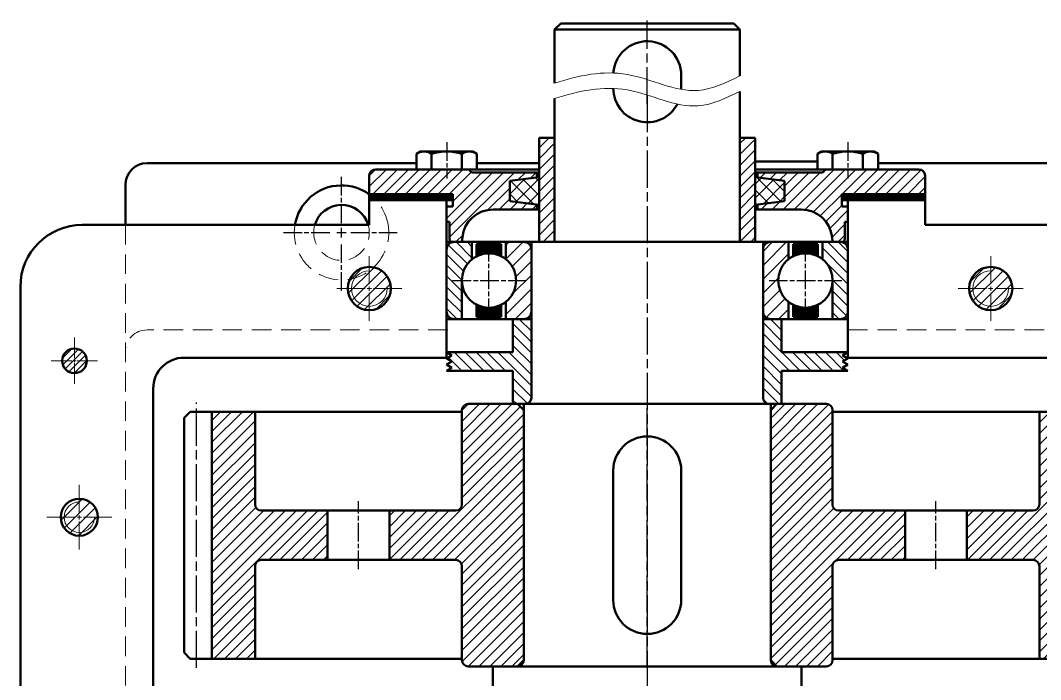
# Model space of a CAD drawing. Header units: millimetres. Extents: x -644475 to -321976, y 914968 to 1830177.
# Drawn here: x -324541.1 to -324210.7, y 915341.7 to 915555.2 of the extents above; entities that cross this region are included whole.
import ezdxf

# ---------------------------------------------------------------- set-up
doc = ezdxf.new("R2010")
doc.units = ezdxf.units.MM
for name, pattern in [('AM_ISO08W050', [18, 12, -1.5, 3, -1.5]), ('AM_ISO08W050x2', [9, 6, -0.75, 1.5, -0.75]), ('CENTER', [50.8, 31.75, -6.35, 6.35, -6.35]), ('CENTER2', [28.575, 19.05, -3.175, 3.175, -3.175]), ('HIDDEN', [9.525, 6.35, -3.175])]:
    doc.linetypes.add(name, pattern=pattern)
for name, color, linetype, lineweight in [('1. NET DAM', 7, 'Continuous', 50), ('2. NET KHUAT', 86, 'HIDDEN', 15), ('3. DUONG TAM', 4, 'CENTER', 15), ('4. NET MANH', 86, 'Continuous', 15), ('AM_0N', 7, 'Continuous', 50), ('AM_7', 4, 'AM_ISO08W050', 25), ('AM_8', 1, 'Continuous', 25)]:
    doc.layers.add(name, color=color, linetype=linetype, lineweight=lineweight)
pattern_1 = [(45, (0, 0), (-1.767766953, 1.767766953), [])]
pattern_2 = [(135, (-324278.8685, 913570.2984), (-2.24506403, -2.24506403), [])]
pattern_3 = [(45, (-324278.8685, 913570.2984), (-1.767766953, 1.767766953), [])]
pattern_4 = [(135, (-324224.8685, 913570.2984), (-2.24506403, -2.24506403), [])]
pattern_5 = [(45, (-324224.8685, 913570.2984), (-1.767766953, 1.767766953), [])]
pattern_6 = [(135, (591057.9235, 1239560.9235), (-0.057275649276, -0.057275649276), []), (225, (591057.9235, 1239560.9235), (0.057275649276, -0.057275649276), [])]
pattern_7 = [(135, (591093.99, 1238949.1373), (-1.767766953, -1.767766953), [])]

# ---------------------------------------------------------------- blocks, each defined once
blk = doc.blocks.new('ol3')
at = {"layer": '4. NET MANH'}
h = blk.add_hatch(dxfattribs=at)
h.set_pattern_fill('ANSI31', color=1, angle=90, style=0)
h.set_pattern_definition(pattern_2)
h.paths.add_polyline_path([(-60.87, 45.75), (-66.5, 45.75), (-66.5, 40, 0.414214), (-64, 37.5), (-44, 37.5, 0.414214), (-41.5, 40), (-41.5, 45.75), (-47.13, 45.75, -0.480384)])
h = blk.add_hatch(dxfattribs=at)
h.set_pattern_fill('ANSI31', color=1, angle=90, style=0)
h.set_pattern_definition(pattern_4)
h.paths.add_polyline_path([(199.87, 45.75), (205.5, 45.75), (205.5, 40, -0.414214), (203, 37.5), (183, 37.5, -0.414214), (180.5, 40), (180.5, 45.75), (186.13, 45.75, 0.480384)])
h = blk.add_hatch(dxfattribs=at)
h.set_pattern_fill('ANSI31', color=1, angle=90, style=0)
h.set_pattern_definition(pattern_2)
h.paths.add_polyline_path([(-60.87, -45.75), (-66.5, -45.75), (-66.5, -40, -0.414214), (-64, -37.5), (-44, -37.5, -0.414214), (-41.5, -40), (-41.5, -45.75), (-47.13, -45.75, 0.480384)])
h = blk.add_hatch(dxfattribs=at)
h.set_pattern_fill('ANSI31', color=1, angle=90, style=0)
h.set_pattern_definition(pattern_4)
h.paths.add_polyline_path([(199.87, -45.75), (205.5, -45.75), (205.5, -40, 0.414214), (203, -37.5), (183, -37.5, 0.414214), (180.5, -40), (180.5, -45.75), (186.13, -45.75, -0.480384)])
at = {"layer": 'AM_8'}
h = blk.add_hatch(dxfattribs=at)
h.set_pattern_fill('_U', color=256, scale=2.5, angle=45, style=0, pattern_type=0)
h.set_pattern_definition(pattern_3)
edge = h.paths.add_edge_path()
edge.add_arc((-54, 51.25), 8.8, 90, 141.3178, ccw=False)
edge.add_line((-54, 60.05), (-41.5, 60.05))
edge.add_line((-41.5, 60.05), (-41.5, 62.5))
edge.add_arc((-44, 62.5), 2.5, 0, 90)
edge.add_line((-44, 65), (-64, 65))
edge.add_arc((-64, 62.5), 2.5, 90, 180)
edge.add_line((-66.5, 62.5), (-66.5, 56.75))
edge.add_line((-66.5, 56.75), (-60.87, 56.75))
h = blk.add_hatch(dxfattribs=at)
h.set_pattern_fill('_U', color=256, scale=2.5, angle=45, style=0, pattern_type=0)
h.set_pattern_definition(pattern_5)
edge = h.paths.add_edge_path()
edge.add_arc((193, 51.25), 8.8, 398.6822, 450)
edge.add_line((193, 60.05), (180.5, 60.05))
edge.add_line((180.5, 60.05), (180.5, 62.5))
edge.add_arc((183, 62.5), 2.5, 450, 540, ccw=False)
edge.add_line((183, 65), (203, 65))
edge.add_arc((203, 62.5), 2.5, 360, 450, ccw=False)
edge.add_line((205.5, 62.5), (205.5, 56.75))
edge.add_line((205.5, 56.75), (199.87, 56.75))
h = blk.add_hatch(dxfattribs=at)
h.set_pattern_fill('_U', color=256, scale=2.5, angle=45, style=0, pattern_type=0)
h.set_pattern_definition(pattern_3)
edge = h.paths.add_edge_path()
edge.add_arc((-54, -51.25), 8.8, 218.6822, 270)
edge.add_line((-54, -60.05), (-41.5, -60.05))
edge.add_line((-41.5, -60.05), (-41.5, -62.5))
edge.add_arc((-44, -62.5), 2.5, 270, 360, ccw=False)
edge.add_line((-44, -65), (-64, -65))
edge.add_arc((-64, -62.5), 2.5, 180, 270, ccw=False)
edge.add_line((-66.5, -62.5), (-66.5, -56.75))
edge.add_line((-66.5, -56.75), (-60.87, -56.75))
h = blk.add_hatch(dxfattribs=at)
h.set_pattern_fill('_U', color=256, scale=2.5, angle=45, style=0, pattern_type=0)
h.set_pattern_definition(pattern_5)
edge = h.paths.add_edge_path()
edge.add_arc((193, -51.25), 8.8, 270, 321.3178, ccw=False)
edge.add_line((193, -60.05), (180.5, -60.05))
edge.add_line((180.5, -60.05), (180.5, -62.5))
edge.add_arc((183, -62.5), 2.5, 180, 270)
edge.add_line((183, -65), (203, -65))
edge.add_arc((203, -62.5), 2.5, 270, 360)
edge.add_line((205.5, -62.5), (205.5, -56.75))
edge.add_line((205.5, -56.75), (199.87, -56.75))
at = {"layer": '1. NET DAM'}
for p, q in [((-64, 65), (-44, 65)), ((203, 65), (183, 65)), ((-66.5, 40), (-66.5, 62.5)), ((-54, 60.05), (-41.5, 60.05)), ((-41.5, 62.5), (-41.5, 40)), ((180.5, 62.5), (180.5, 40)), ((193, 60.05), (180.5, 60.05)), ((205.5, 40), (205.5, 62.5)), ((-66.5, 56.75), (-60.87, 56.75)), ((205.5, 56.75), (199.87, 56.75)), ((-61.84, 55.25), (-65.8, 55.25)), ((-65.8, 53.25), (-65.8, 55.25)), ((-65.8, 53.25), (-65.8, 49.25)), ((-46.16, 55.25), (-42.2, 55.25)), ((-42.2, 53.25), (-42.2, 55.25)), ((-42.2, 53.25), (-42.2, 49.25)), ((185.16, 55.25), (181.2, 55.25)), ((181.2, 53.25), (181.2, 55.25)), ((181.2, 53.25), (181.2, 49.25)), ((200.84, 55.25), (204.8, 55.25)), ((204.8, 53.25), (204.8, 55.25)), ((204.8, 53.25), (204.8, 49.25)), ((181.2, 51.25), (181.2, 51.25)), ((181.2, 51.25), (181.2, 51.25)), ((204.8, 51.25), (204.8, 51.25)), ((-65.8, 49.25), (-65.8, 47.25)), ((-65.8, 47.25), (-61.84, 47.25)), ((-42.2, 47.25), (-46.16, 47.25)), ((-42.2, 49.25), (-42.2, 47.25)), ((181.2, 49.25), (181.2, 47.25)), ((181.2, 47.25), (185.16, 47.25)), ((204.8, 47.25), (200.84, 47.25)), ((204.8, 49.25), (204.8, 47.25)), ((-60.87, 45.75), (-66.5, 45.75)), ((-41.5, 45.75), (-47.13, 45.75)), ((180.5, 45.75), (186.13, 45.75)), ((199.87, 45.75), (205.5, 45.75)), ((-44, 37.5), (-64, 37.5)), ((183, 37.5), (203, 37.5)), ((-44, -37.5), (-64, -37.5)), ((183, -37.5), (203, -37.5)), ((-66.5, -40), (-66.5, -62.5)), ((-41.5, -62.5), (-41.5, -40)), ((180.5, -62.5), (180.5, -40)), ((205.5, -40), (205.5, -62.5)), ((-60.87, -45.75), (-66.5, -45.75)), ((-41.5, -45.75), (-47.13, -45.75)), ((180.5, -45.75), (186.13, -45.75)), ((199.87, -45.75), (205.5, -45.75)), ((-61.84, -47.25), (-65.8, -47.25)), ((-65.8, -49.25), (-65.8, -47.25)), ((-65.8, -49.25), (-65.8, -53.25)), ((-46.16, -47.25), (-42.2, -47.25)), ((-42.2, -49.25), (-42.2, -47.25)), ((-42.2, -49.25), (-42.2, -53.25)), ((185.16, -47.25), (181.2, -47.25)), ((181.2, -49.25), (181.2, -47.25)), ((181.2, -49.25), (181.2, -53.25)), ((200.84, -47.25), (204.8, -47.25)), ((204.8, -49.25), (204.8, -47.25)), ((204.8, -49.25), (204.8, -53.25)), ((-65.8, -53.25), (-65.8, -55.25)), ((-65.8, -55.25), (-61.84, -55.25)), ((-42.2, -55.25), (-46.16, -55.25)), ((-42.2, -53.25), (-42.2, -55.25)), ((181.2, -53.25), (181.2, -55.25)), ((181.2, -55.25), (185.16, -55.25)), ((204.8, -55.25), (200.84, -55.25)), ((204.8, -53.25), (204.8, -55.25)), ((-66.5, -56.75), (-60.87, -56.75)), ((205.5, -56.75), (199.87, -56.75)), ((-54, -60.05), (-41.5, -60.05)), ((193, -60.05), (180.5, -60.05)), ((-64, -65), (-44, -65)), ((203, -65), (183, -65))]:
    blk.add_line(p, q, dxfattribs=at)
for centre in [(-54, 51.25), (193, 51.25), (-54, -51.25), (193, -51.25)]:
    blk.add_circle(centre, 8.8, dxfattribs=at)
for centre, start, end in [((-64, 62.5), 90, 180), ((-44, 62.5), 0, 90), ((183, 62.5), 90, 180), ((203, 62.5), 0, 90), ((-64, 40), 180, 270), ((-44, 40), 270, 0), ((183, 40), 180, 270), ((203, 40), 270, 0), ((-64, -40), 90, 180), ((-44, -40), 0, 90), ((183, -40), 90, 180), ((203, -40), 0, 90), ((-64, -62.5), 180, 270), ((-44, -62.5), 270, 0), ((183, -62.5), 180, 270), ((203, -62.5), 270, 0)]:
    blk.add_arc(centre, 2.5, start, end, dxfattribs=at)
at = {"layer": 'AM_7', "linetype": 'AM_ISO08W050x2'}
for p, q in [((-54, 63.05), (-54, 39.45)), ((193, 63.05), (193, 39.45)), ((-65.8, 51.25), (-42.2, 51.25)), ((181.2, 51.25), (204.8, 51.25)), ((-54, -39.45), (-54, -63.05)), ((193, -39.45), (193, -63.05)), ((-65.8, -51.25), (-42.2, -51.25)), ((181.2, -51.25), (204.8, -51.25))]:
    blk.add_line(p, q, dxfattribs=at)
blk = doc.blocks.new('*U41')
at = {"layer": '3. DUONG TAM', "color": 0, "linetype": 'CENTER2', "transparency": 16777216}
for p, q in [((0, 1.4), (0, 10.5)), ((-10.5, 0), (-1.4, 0)), ((1.4, 0), (10.5, 0)), ((0, -10.5), (0, -1.4))]:
    blk.add_line(p, q, dxfattribs=at)
at = {"layer": '3. DUONG TAM', "color": 0, "linetype": 'Continuous', "transparency": 16777216}
for p, q in [((-0.7, 0), (0.7, 0)), ((0, -0.7), (0, 0.7))]:
    blk.add_line(p, q, dxfattribs=at)
blk = doc.blocks.new('*U44')
at = {"layer": '3. DUONG TAM', "color": 0, "linetype": 'CENTER2', "transparency": 16777216}
for p, q in [((0, 1.4), (0, 10.5)), ((-10.5, 0), (-1.4, 0)), ((1.4, 0), (10.5, 0)), ((0, -10.5), (0, -1.4))]:
    blk.add_line(p, q, dxfattribs=at)
at = {"layer": '3. DUONG TAM', "color": 0, "linetype": 'Continuous', "transparency": 16777216}
for p, q in [((-0.7, 0), (0.7, 0)), ((0, -0.7), (0, 0.7))]:
    blk.add_line(p, q, dxfattribs=at)
blk = doc.blocks.new('*U49')
at = {"layer": '3. DUONG TAM', "color": 0, "linetype": 'CENTER2', "transparency": 16777216}
for p, q in [((0, 1.4), (0, 10.5)), ((-10.5, 0), (-1.4, 0)), ((1.4, 0), (10.5, 0)), ((0, -10.5), (0, -1.4))]:
    blk.add_line(p, q, dxfattribs=at)
at = {"layer": '3. DUONG TAM', "color": 0, "linetype": 'Continuous', "transparency": 16777216}
for p, q in [((-0.7, 0), (0.7, 0)), ((0, -0.7), (0, 0.7))]:
    blk.add_line(p, q, dxfattribs=at)
blk = doc.blocks.new('*U53')
at = {"layer": '3. DUONG TAM', "color": 0, "linetype": 'CENTER2', "transparency": 16777216}
for p, q in [((0, 0.8), (0, 7.5)), ((-7.5, 0), (-0.8, 0)), ((0.8, 0), (7.5, 0)), ((0, -7.5), (0, -0.8))]:
    blk.add_line(p, q, dxfattribs=at)
at = {"layer": '3. DUONG TAM', "color": 0, "linetype": 'Continuous', "transparency": 16777216}
for p, q in [((-0.4, 0), (0.4, 0)), ((0, -0.4), (0, 0.4))]:
    blk.add_line(p, q, dxfattribs=at)
blk = doc.blocks.new('*U79')
at = {"layer": 'AM_7', "color": 0, "linetype": 'AM_ISO08W050x2', "transparency": 16777216}
for p, q in [((0, 3.06), (0, 18.8)), ((-18.8, 0), (-3.06, 0)), ((3.06, 0), (18.8, 0)), ((0, -18.8), (0, -3.06))]:
    blk.add_line(p, q, dxfattribs=at)
at = {"layer": 'AM_7', "color": 0, "linetype": 'Continuous', "transparency": 16777216}
for p, q in [((-1.53, 0), (1.53, 0)), ((0, -1.53), (0, 1.53))]:
    blk.add_line(p, q, dxfattribs=at)

msp = doc.modelspace()

# ---------------------------------------------------------------- hatches: boundary and pattern name
at = {"layer": '4. NET MANH'}
h = msp.add_hatch(dxfattribs=at)
h.set_pattern_fill('ANSI37', color=1, style=0)
h.paths.add_polyline_path([(-323996.621, 915200.473), (-324006.121, 915199.223), (-324006.121, 915195.973), (-324006.121, 915192.723), (-323996.621, 915191.373), (-323996.621, 915195.973)])
h.paths.add_polyline_path([(-323947.121, 915195.973), (-323947.121, 915199.223), (-323956.621, 915200.473), (-323956.621, 915191.373), (-323947.121, 915192.723)])
h.paths.add_polyline_path([(-324373.077, 915504.424), (-324382.577, 915503.174), (-324382.577, 915499.924), (-324382.577, 915496.674), (-324373.077, 915495.424), (-324373.077, 915499.924)])
h.paths.add_polyline_path([(-324293.577, 915503.174), (-324303.077, 915504.424), (-324303.077, 915495.424), (-324293.577, 915496.674), (-324293.577, 915499.924)])
h = msp.add_hatch(dxfattribs=at)
h.set_pattern_fill('ANSI31', color=1, scale=0.09, style=0)
h.paths.add_polyline_path([(-324401.077, 915498.924), (-324428.077, 915498.924), (-324428.077, 915496.924), (-324401.077, 915496.924)])
h.paths.add_polyline_path([(-324248.077, 915498.924), (-324275.077, 915498.924), (-324275.077, 915496.924), (-324248.077, 915496.924)])
h.paths.add_polyline_path([(-324183.077, 915498.924), (-324205.577, 915498.924), (-324205.577, 915496.924), (-324183.077, 915496.924)])
h.paths.add_polyline_path([(-324070.577, 915498.924), (-324093.077, 915498.924), (-324093.077, 915496.924), (-324070.577, 915496.924)])
h = msp.add_hatch(dxfattribs=at)
h.set_pattern_fill('_U', color=0, scale=0.081, angle=135, style=0, double=1, pattern_type=0)
h.set_pattern_definition(pattern_6)
edge = h.paths.add_edge_path()
edge.add_line((-324385.327, 915482.724), (-324393.327, 915482.724))
edge.add_line((-324393.327, 915482.724), (-324393.327, 915478.762))
edge.add_arc((-324389.327, 915470.924), 8.8, 62.96431, 117.03569, ccw=False)
edge.add_line((-324385.327, 915478.762), (-324385.327, 915482.724))
h = msp.add_hatch(dxfattribs=at)
h.set_pattern_fill('_U', color=0, scale=0.081, angle=135, style=0, double=1, pattern_type=0)
h.set_pattern_definition(pattern_6)
edge = h.paths.add_edge_path()
edge.add_line((-324282.827, 915482.724), (-324290.827, 915482.724))
edge.add_line((-324290.827, 915482.724), (-324290.827, 915478.762))
edge.add_arc((-324286.827, 915470.924), 8.8, 62.96431, 117.03569, ccw=False)
edge.add_line((-324282.827, 915478.762), (-324282.827, 915482.724))
h = msp.add_hatch(dxfattribs=at)
h.set_pattern_fill('_U', color=0, scale=0.081, angle=135, style=0, double=1, pattern_type=0)
h.set_pattern_definition(pattern_6)
edge = h.paths.add_edge_path()
edge.add_arc((-324389.327, 915470.924), 8.8, 242.96431, 297.03569, ccw=False)
edge.add_line((-324393.327, 915463.085), (-324393.327, 915459.124))
edge.add_line((-324393.327, 915459.124), (-324385.327, 915459.124))
edge.add_line((-324385.327, 915459.124), (-324385.327, 915463.085))
h = msp.add_hatch(dxfattribs=at)
h.set_pattern_fill('_U', color=0, scale=0.081, angle=135, style=0, double=1, pattern_type=0)
h.set_pattern_definition(pattern_6)
edge = h.paths.add_edge_path()
edge.add_line((-324290.827, 915459.124), (-324282.827, 915459.124))
edge.add_line((-324282.827, 915459.124), (-324282.827, 915463.085))
edge.add_arc((-324286.827, 915470.924), 8.8, 242.96431, 297.03569, ccw=False)
edge.add_line((-324290.827, 915463.085), (-324290.827, 915459.124))
at = {"layer": 'AM_8'}
h = msp.add_hatch(dxfattribs=at)
h.set_pattern_fill('_U', color=256, scale=2.5, angle=45, style=0, pattern_type=0)
h.set_pattern_definition(pattern_1)
h.paths.add_polyline_path([(-324373.077, 915517.174), (-324373.077, 915483.424), (-324368.077, 915483.424), (-324368.077, 915517.174)])
h = msp.add_hatch(dxfattribs=at)
h.set_pattern_fill('_U', color=256, scale=2.5, angle=45, style=0, pattern_type=0)
h.set_pattern_definition(pattern_1)
h.paths.add_polyline_path([(-324308.077, 915517.174), (-324308.077, 915483.424), (-324303.077, 915483.424), (-324303.077, 915517.174)])
h = msp.add_hatch(dxfattribs=at)
h.set_pattern_fill('_U', color=256, scale=2.5, angle=45, style=0, pattern_type=0)
h.set_pattern_definition(pattern_1)
edge = h.paths.add_edge_path()
edge.add_line((-324373.827, 915493.924), (-324373.827, 915495.522))
edge.add_line((-324373.827, 915495.522), (-324382.577, 915496.674))
edge.add_line((-324382.577, 915496.674), (-324382.577, 915503.174))
edge.add_line((-324382.577, 915503.174), (-324373.827, 915504.325))
edge.add_line((-324373.827, 915504.325), (-324373.827, 915505.924))
edge.add_line((-324373.827, 915505.924), (-324394.577, 915505.924))
edge.add_arc((-324394.577, 915506.924), 1, 180, 270, ccw=False)
edge.add_line((-324395.577, 915506.924), (-324426.077, 915506.924))
edge.add_arc((-324426.077, 915504.924), 2, 90, 180)
edge.add_line((-324428.077, 915504.924), (-324428.077, 915498.924))
edge.add_line((-324428.077, 915498.924), (-324401.077, 915498.924))
edge.add_line((-324401.077, 915498.924), (-324401.077, 915494.924))
edge.add_line((-324401.077, 915494.924), (-324403.077, 915494.924))
edge.add_line((-324403.077, 915494.924), (-324403.077, 915489.924))
edge.add_line((-324403.077, 915489.924), (-324402.077, 915489.924))
edge.add_line((-324402.077, 915489.924), (-324402.077, 915484.424))
edge.add_arc((-324401.077, 915484.424), 1, 180, 270)
edge.add_line((-324401.077, 915483.424), (-324400.577, 915483.424))
edge.add_line((-324400.577, 915483.424), (-324398.077, 915483.424))
edge.add_line((-324398.077, 915483.424), (-324397.927, 915484.919))
edge.add_arc((-324387.977, 915483.924), 10, 90, 174.28941, ccw=False)
edge.add_line((-324387.977, 915493.924), (-324373.827, 915493.924))
h = msp.add_hatch(dxfattribs=at)
h.set_pattern_fill('_U', color=256, scale=2.5, angle=45, style=0, pattern_type=0)
h.set_pattern_definition(pattern_1)
edge = h.paths.add_edge_path()
edge.add_line((-324278.077, 915483.424), (-324275.577, 915483.424))
edge.add_line((-324275.577, 915483.424), (-324275.077, 915483.424))
edge.add_arc((-324275.077, 915484.424), 1, 270, 360)
edge.add_line((-324274.077, 915484.424), (-324274.077, 915489.924))
edge.add_line((-324274.077, 915489.924), (-324273.077, 915489.924))
edge.add_line((-324273.077, 915489.924), (-324273.077, 915494.924))
edge.add_line((-324273.077, 915494.924), (-324275.077, 915494.924))
edge.add_line((-324275.077, 915494.924), (-324275.077, 915498.924))
edge.add_line((-324275.077, 915498.924), (-324248.077, 915498.924))
edge.add_line((-324248.077, 915498.924), (-324248.077, 915504.924))
edge.add_arc((-324250.077, 915504.924), 2, 0, 90)
edge.add_line((-324250.077, 915506.924), (-324280.577, 915506.924))
edge.add_arc((-324281.577, 915506.924), 1, -90, 0, ccw=False)
edge.add_line((-324281.577, 915505.924), (-324302.327, 915505.924))
edge.add_line((-324302.327, 915505.924), (-324302.327, 915504.325))
edge.add_line((-324302.327, 915504.325), (-324293.577, 915503.174))
edge.add_line((-324293.577, 915503.174), (-324293.577, 915496.674))
edge.add_line((-324293.577, 915496.674), (-324302.327, 915495.522))
edge.add_line((-324302.327, 915495.522), (-324302.327, 915493.924))
edge.add_line((-324302.327, 915493.924), (-324288.176, 915493.924))
edge.add_arc((-324288.176, 915483.924), 10, 5.71059, 90, ccw=False)
edge.add_line((-324278.226, 915484.919), (-324278.077, 915483.424))
h = msp.add_hatch(dxfattribs=at)
h.set_pattern_fill('_U', color=256, scale=2.5, angle=45, style=0, pattern_type=0)
h.set_pattern_definition([(45, (-649108.8234, 1828646.934), (-1.767766953, 1.767766953), [])])
edge = h.paths.add_edge_path()
edge.add_arc((-324428.077, 915468.324), 7, 180, 450)
edge.add_arc((-324428.077, 915468.324), 7, 90, 180)
h = msp.add_hatch(dxfattribs=at)
h.set_pattern_fill('_U', color=256, scale=2.5, angle=45, style=0, pattern_type=0)
h.set_pattern_definition([(45, (-648907.5734, 1828646.934), (-1.767766953, 1.767766953), [])])
edge = h.paths.add_edge_path()
edge.add_arc((-324226.827, 915468.324), 7, 180, 450)
edge.add_arc((-324226.827, 915468.324), 7, 90, 180)
h = msp.add_hatch(dxfattribs=at)
h.set_pattern_fill('_U', color=256, scale=2.5, angle=135, style=0, pattern_type=0)
h.set_pattern_definition(pattern_7)
edge = h.paths.add_edge_path()
edge.add_line((-324403.077, 915447.674), (-324401.344, 915446.674))
edge.add_line((-324401.344, 915446.674), (-324403.077, 915445.674))
edge.add_line((-324403.077, 915445.674), (-324401.344, 915444.674))
edge.add_line((-324401.344, 915444.674), (-324403.077, 915443.674))
edge.add_line((-324403.077, 915443.674), (-324401.344, 915442.674))
edge.add_line((-324401.344, 915442.674), (-324403.077, 915441.674))
edge.add_line((-324403.077, 915441.674), (-324381.577, 915441.674))
edge.add_line((-324381.577, 915441.674), (-324381.577, 915430.924))
edge.add_line((-324381.577, 915430.924), (-324377.577, 915430.924))
edge.add_arc((-324377.577, 915432.924), 2, 270, 360)
edge.add_line((-324375.577, 915432.924), (-324375.577, 915458.424))
edge.add_line((-324375.577, 915458.424), (-324381.577, 915458.424))
edge.add_line((-324381.577, 915458.424), (-324381.577, 915447.674))
edge.add_line((-324381.577, 915447.674), (-324403.077, 915447.674))
h = msp.add_hatch(dxfattribs=at)
h.set_pattern_fill('_U', color=256, scale=2.5, angle=135, style=0, pattern_type=0)
h.set_pattern_definition(pattern_7)
edge = h.paths.add_edge_path()
edge.add_line((-324298.577, 915430.924), (-324294.577, 915430.924))
edge.add_line((-324294.577, 915430.924), (-324294.577, 915441.674))
edge.add_line((-324294.577, 915441.674), (-324273.077, 915441.674))
edge.add_line((-324273.077, 915441.674), (-324274.809, 915442.674))
edge.add_line((-324274.809, 915442.674), (-324273.077, 915443.674))
edge.add_line((-324273.077, 915443.674), (-324274.809, 915444.674))
edge.add_line((-324274.809, 915444.674), (-324273.077, 915445.674))
edge.add_line((-324273.077, 915445.674), (-324274.809, 915446.674))
edge.add_line((-324274.809, 915446.674), (-324273.077, 915447.674))
edge.add_line((-324273.077, 915447.674), (-324294.577, 915447.674))
edge.add_line((-324294.577, 915447.674), (-324294.577, 915458.424))
edge.add_line((-324294.577, 915458.424), (-324300.577, 915458.424))
edge.add_line((-324300.577, 915458.424), (-324300.577, 915432.924))
edge.add_arc((-324298.577, 915432.924), 2, 180, 270)
h = msp.add_hatch(dxfattribs=at)
h.set_pattern_fill('_U', color=256, scale=1.5, angle=45, style=0, pattern_type=0)
h.set_pattern_definition([(45, (-5021.6452, -757.9206), (-1.0606601718, 1.0606601718), [])])
edge = h.paths.add_edge_path()
edge.add_arc((-324523.577, 915444.924), 4, 90, 371.45916)
edge.add_arc((-324523.577, 915444.924), 4, 11.45916, 90)
h = msp.add_hatch(dxfattribs=at)
h.set_pattern_fill('_U', color=256, scale=2.5, angle=45, style=0, pattern_type=0)
h.set_pattern_definition(pattern_1)
edge = h.paths.add_edge_path()
edge.add_arc((-324396.077, 915347.924), 2, 180, 270)
edge.add_line((-324396.077, 915345.924), (-324380.077, 915345.924))
edge.add_line((-324380.077, 915345.924), (-324378.077, 915347.924))
edge.add_line((-324378.077, 915347.924), (-324378.077, 915428.924))
edge.add_line((-324378.077, 915428.924), (-324380.077, 915430.924))
edge.add_line((-324380.077, 915430.924), (-324396.077, 915430.924))
edge.add_arc((-324396.077, 915428.924), 2, 90, 180)
edge.add_line((-324398.077, 915428.924), (-324398.077, 915398.424))
edge.add_arc((-324400.077, 915398.424), 2, 270, 360, ccw=False)
edge.add_line((-324400.077, 915396.424), (-324421.577, 915396.424))
edge.add_line((-324421.577, 915396.424), (-324421.577, 915380.424))
edge.add_line((-324421.577, 915380.424), (-324400.077, 915380.424))
edge.add_arc((-324400.077, 915378.424), 2, 0, 90, ccw=False)
edge.add_line((-324398.077, 915378.424), (-324398.077, 915347.924))
h = msp.add_hatch(dxfattribs=at)
h.set_pattern_fill('_U', color=256, scale=2.5, angle=45, style=0, pattern_type=0)
h.set_pattern_definition(pattern_1)
edge = h.paths.add_edge_path()
edge.add_line((-324254.577, 915380.424), (-324254.577, 915396.424))
edge.add_line((-324254.577, 915396.424), (-324276.077, 915396.424))
edge.add_arc((-324276.077, 915398.424), 2, 180, 270, ccw=False)
edge.add_line((-324278.077, 915398.424), (-324278.077, 915428.924))
edge.add_arc((-324280.077, 915428.924), 2, 360, 450)
edge.add_line((-324280.077, 915430.924), (-324296.077, 915430.924))
edge.add_line((-324296.077, 915430.924), (-324298.077, 915428.924))
edge.add_line((-324298.077, 915428.924), (-324298.077, 915347.924))
edge.add_line((-324298.077, 915347.924), (-324296.077, 915345.924))
edge.add_line((-324296.077, 915345.924), (-324280.077, 915345.924))
edge.add_arc((-324280.077, 915347.924), 2, 270, 360)
edge.add_line((-324278.077, 915347.924), (-324278.077, 915378.424))
edge.add_arc((-324276.077, 915378.424), 2, 90, 180, ccw=False)
edge.add_line((-324276.077, 915380.424), (-324254.577, 915380.424))
h = msp.add_hatch(dxfattribs=at)
h.set_pattern_fill('_U', color=256, scale=2.5, angle=45, style=0, pattern_type=0)
h.set_pattern_definition(pattern_1)
edge = h.paths.add_edge_path()
edge.add_line((-324441.577, 915380.424), (-324441.577, 915396.424))
edge.add_line((-324441.577, 915396.424), (-324463.077, 915396.424))
edge.add_arc((-324463.077, 915398.424), 2, 180, 270, ccw=False)
edge.add_line((-324465.077, 915398.424), (-324465.077, 915428.424))
edge.add_line((-324465.077, 915428.424), (-324479.077, 915428.424))
edge.add_line((-324479.077, 915428.424), (-324479.077, 915348.424))
edge.add_line((-324479.077, 915348.424), (-324465.077, 915348.424))
edge.add_line((-324465.077, 915348.424), (-324465.077, 915378.424))
edge.add_arc((-324463.077, 915378.424), 2, 90, 180, ccw=False)
edge.add_line((-324463.077, 915380.424), (-324441.577, 915380.424))
h = msp.add_hatch(dxfattribs=at)
h.set_pattern_fill('_U', color=256, scale=2.5, angle=45, style=0, pattern_type=0)
h.set_pattern_definition(pattern_1)
edge = h.paths.add_edge_path()
edge.add_line((-324234.577, 915396.424), (-324234.577, 915380.424))
edge.add_line((-324234.577, 915380.424), (-324213.077, 915380.424))
edge.add_arc((-324213.077, 915378.424), 2, 0, 90, ccw=False)
edge.add_line((-324211.077, 915378.424), (-324211.077, 915348.424))
edge.add_line((-324211.077, 915348.424), (-324197.077, 915348.424))
edge.add_line((-324197.077, 915348.424), (-324197.077, 915428.424))
edge.add_line((-324197.077, 915428.424), (-324211.077, 915428.424))
edge.add_line((-324211.077, 915428.424), (-324211.077, 915398.424))
edge.add_arc((-324213.077, 915398.424), 2, 270, 360, ccw=False)
edge.add_line((-324213.077, 915396.424), (-324234.577, 915396.424))
h = msp.add_hatch(dxfattribs=at)
h.set_pattern_fill('_U', color=256, scale=2.5, angle=45, style=0, pattern_type=0)
h.set_pattern_definition([(45, (-648757.9677, 1828578.852), (-1.767766953, 1.767766953), [])])
edge = h.paths.add_edge_path()
edge.add_arc((-324522.001, 915394.25), 6, 191.45916, 502.62704)
edge.add_arc((-324522.001, 915394.25), 6, 142.62704, 191.45916)

# ---------------------------------------------------------------- linework, layer by layer
at = {"layer": '1. NET DAM'}
for p, q in [((-324368.077, 915552.173), (-324366.077, 915554.173)), ((-324368.077, 915552.173), (-324368.077, 915534.872)), ((-324308.077, 915552.173), (-324310.077, 915554.173)), ((-324308.077, 915552.173), (-324308.077, 915537.173)), ((-324308.077, 915552.173), (-324308.077, 915537.173)), ((-324308.077, 915517.174), (-324308.077, 915532.174)), ((-324308.077, 915532.174), (-324308.077, 915483.424)), ((-324368.077, 915529.872), (-324368.077, 915483.424)), ((-324373.077, 915483.424), (-324373.077, 915517.174)), ((-324373.077, 915517.174), (-324368.077, 915517.174)), ((-324308.077, 915517.174), (-324303.077, 915517.174)), ((-324303.077, 915517.174), (-324303.077, 915483.424)), ((-324412.846, 915508.924), (-324500.077, 915508.924)), ((-324393.211, 915508.924), (-324373.077, 915508.924)), ((-324282.942, 915509.443), (-324303.077, 915509.443)), ((-324263.307, 915508.924), (-324193.215, 915508.924)), ((-324373.077, 915506.924), (-324426.077, 915506.924)), ((-324394.577, 915505.924), (-324373.077, 915505.924)), ((-324373.827, 915504.325), (-324373.827, 915505.924)), ((-324250.077, 915506.924), (-324303.077, 915506.924)), ((-324303.077, 915505.924), (-324281.577, 915505.924)), ((-324302.327, 915504.325), (-324302.327, 915505.924)), ((-324428.077, 915488.924), (-324428.077, 915504.924)), ((-324382.577, 915503.174), (-324373.077, 915504.424)), ((-324382.577, 915499.924), (-324382.577, 915503.174)), ((-324373.077, 915499.924), (-324373.077, 915504.424)), ((-324293.577, 915503.174), (-324303.077, 915504.424)), ((-324293.577, 915499.924), (-324293.577, 915503.174)), ((-324248.077, 915488.924), (-324248.077, 915504.924)), ((-324507.077, 915488.924), (-324507.077, 915501.924)), ((-324382.577, 915499.924), (-324382.577, 915496.674)), ((-324373.077, 915499.924), (-324373.077, 915495.424)), ((-324293.577, 915499.924), (-324293.577, 915496.674)), ((-324401.077, 915498.924), (-324428.077, 915498.924)), ((-324401.077, 915496.924), (-324428.077, 915496.924)), ((-324403.077, 915496.924), (-324403.077, 915445.924)), ((-324403.077, 915496.924), (-324403.077, 915494.924)), ((-324401.077, 915494.924), (-324401.077, 915498.924)), ((-324382.577, 915496.674), (-324373.077, 915495.424)), ((-324293.577, 915496.674), (-324303.077, 915495.424)), ((-324275.077, 915494.924), (-324275.077, 915498.924)), ((-324275.077, 915498.924), (-324248.077, 915498.924)), ((-324275.077, 915494.924), (-324275.077, 915498.924)), ((-324248.077, 915496.924), (-324275.077, 915496.924)), ((-324273.077, 915496.924), (-324273.077, 915445.924)), ((-324273.077, 915496.924), (-324273.077, 915494.924)), ((-324403.077, 915494.924), (-324401.077, 915494.924)), ((-324403.077, 915494.924), (-324403.077, 915489.924)), ((-324373.077, 915493.924), (-324387.977, 915493.924)), ((-324373.827, 915495.522), (-324373.827, 915493.924)), ((-324303.077, 915493.924), (-324288.176, 915493.924)), ((-324302.327, 915495.522), (-324302.327, 915493.924)), ((-324273.077, 915494.924), (-324275.077, 915494.924)), ((-324273.077, 915494.924), (-324275.077, 915494.924)), ((-324403.077, 915489.924), (-324402.077, 915489.924)), ((-324402.077, 915489.924), (-324402.077, 915484.424)), ((-324273.077, 915489.924), (-324274.077, 915489.924)), ((-324274.077, 915489.924), (-324274.077, 915484.424)), ((-324428.077, 915488.924), (-324521.077, 915488.924)), ((-324205.577, 915488.924), (-324248.077, 915488.924)), ((-324400.577, 915483.424), (-324403.077, 915483.424)), ((-324402.077, 915483.424), (-324398.077, 915483.424)), ((-324397.927, 915484.919), (-324398.077, 915483.424)), ((-324378.077, 915483.424), (-324375.577, 915483.424)), ((-324375.577, 915483.424), (-324300.577, 915483.424)), ((-324368.077, 915483.424), (-324373.077, 915483.424)), ((-324300.577, 915483.424), (-324273.077, 915483.424)), ((-324278.226, 915484.919), (-324278.077, 915483.424)), ((-324541.077, 915468.924), (-324541.077, 915224.924)), ((-324400.577, 915458.424), (-324403.077, 915458.424)), ((-324381.577, 915447.674), (-324381.577, 915458.424)), ((-324381.577, 915458.424), (-324375.577, 915458.424)), ((-324378.077, 915458.424), (-324375.577, 915458.424)), ((-324375.577, 915432.924), (-324375.577, 915458.424)), ((-324273.077, 915458.424), (-324300.577, 915458.424)), ((-324300.577, 915432.924), (-324300.577, 915458.424)), ((-324294.577, 915458.424), (-324300.577, 915458.424)), ((-324294.577, 915447.674), (-324294.577, 915458.424)), ((-324403.077, 915447.674), (-324401.344, 915446.674)), ((-324381.577, 915447.674), (-324403.077, 915447.674)), ((-324401.344, 915446.674), (-324403.077, 915445.674)), ((-324294.577, 915447.674), (-324273.077, 915447.674)), ((-324273.077, 915447.674), (-324274.809, 915446.674)), ((-324274.809, 915446.674), (-324273.077, 915445.674)), ((-324402.643, 915445.924), (-324488.077, 915445.924)), ((-324403.077, 915445.674), (-324401.344, 915444.674)), ((-324401.344, 915444.674), (-324403.077, 915443.674)), ((-324403.077, 915443.674), (-324401.344, 915442.674)), ((-324273.077, 915445.674), (-324274.809, 915444.674)), ((-324274.809, 915444.674), (-324273.077, 915443.674)), ((-324273.077, 915443.674), (-324274.809, 915442.674)), ((-324181.344, 915445.924), (-324273.51, 915445.924)), ((-324401.344, 915442.674), (-324403.077, 915441.674)), ((-324381.577, 915441.674), (-324403.077, 915441.674)), ((-324381.577, 915430.924), (-324381.577, 915441.674)), ((-324294.577, 915430.924), (-324294.577, 915441.674)), ((-324294.577, 915441.674), (-324273.077, 915441.674)), ((-324274.809, 915442.674), (-324273.077, 915441.674)), ((-324498.077, 915435.924), (-324498.077, 915257.924)), ((-324396.077, 915430.924), (-324280.077, 915430.924)), ((-324381.577, 915430.924), (-324377.577, 915430.924)), ((-324378.077, 915428.924), (-324380.077, 915430.924)), ((-324294.577, 915430.924), (-324298.577, 915430.924)), ((-324298.077, 915428.924), (-324296.077, 915430.924)), ((-324488.077, 915426.424), (-324486.077, 915428.424)), ((-324488.077, 915350.424), (-324488.077, 915426.424)), ((-324486.077, 915428.424), (-324398.077, 915428.424)), ((-324479.077, 915348.424), (-324479.077, 915428.424)), ((-324465.077, 915398.424), (-324465.077, 915428.424)), ((-324398.077, 915398.424), (-324398.077, 915428.924)), ((-324378.077, 915347.924), (-324378.077, 915428.924)), ((-324298.077, 915347.924), (-324298.077, 915428.924)), ((-324278.077, 915398.424), (-324278.077, 915428.924)), ((-324278.077, 915398.424), (-324278.077, 915428.924)), ((-324278.077, 915428.424), (-324196.077, 915428.424)), ((-324211.077, 915398.424), (-324211.077, 915428.424)), ((-324463.077, 915396.424), (-324400.077, 915396.424)), ((-324441.577, 915380.424), (-324441.577, 915396.424)), ((-324421.577, 915380.424), (-324421.577, 915396.424)), ((-324213.077, 915396.424), (-324276.077, 915396.424)), ((-324254.577, 915380.424), (-324254.577, 915396.424)), ((-324234.577, 915380.424), (-324234.577, 915396.424)), ((-324463.077, 915380.424), (-324400.077, 915380.424)), ((-324213.077, 915380.424), (-324276.077, 915380.424)), ((-324465.077, 915348.424), (-324465.077, 915378.424)), ((-324398.077, 915347.924), (-324398.077, 915378.424)), ((-324278.077, 915347.924), (-324278.077, 915378.424)), ((-324278.077, 915347.924), (-324278.077, 915378.424)), ((-324211.077, 915348.424), (-324211.077, 915378.424)), ((-324486.077, 915348.424), (-324488.077, 915350.424)), ((-324398.077, 915348.424), (-324486.077, 915348.424)), ((-324378.077, 915347.924), (-324380.077, 915345.924)), ((-324298.077, 915347.924), (-324296.077, 915345.924)), ((-324196.077, 915348.424), (-324278.077, 915348.424)), ((-324396.077, 915345.924), (-324280.077, 915345.924)), ((-324378.077, 915345.924), (-324388.077, 915345.924)), ((-324388.077, 915345.924), (-324388.077, 915335.924)), ((-324298.077, 915345.924), (-324288.077, 915345.924)), ((-324288.077, 915345.924), (-324288.077, 915335.924))]:
    msp.add_line(p, q, dxfattribs=at)
for points in [[(-324368.077, 915552.173), (-324308.077, 915552.173)], [(-324366.077, 915554.173), (-324310.077, 915554.173)], [(-324327.077, 915537.423), (-324327.077, 915532.846)], [(-324375.577, 915432.924), (-324375.577, 915483.424)], [(-324300.577, 915483.424), (-324300.577, 915432.924)], [(-324378.077, 915347.924), (-324378.077, 915430.924), (-324298.077, 915430.924), (-324298.077, 915347.924)], [(-324349.077, 915367.424), (-324349.077, 915409.424)], [(-324327.077, 915409.424), (-324327.077, 915367.424)], [(-324298.077, 915345.924), (-324378.077, 915345.924)]]:
    msp.add_lwpolyline(points, dxfattribs=at)
for centre, radius in [((-324428.077, 915468.324), 7), ((-324226.827, 915468.324), 7), ((-324523.577, 915444.924), 4), ((-324522.001, 915394.25), 6)]:
    msp.add_circle(centre, radius, dxfattribs=at)
for centre, radius, start, end in [((-324338.077, 915537.423), 11, 0, 176.3276), ((-324338.077, 915533.174), 11, 180, 332.49806), ((-324338.077, 915533.174), 11, 358.29897, 0), ((-324500.077, 915501.924), 7, 90, 180), ((-324426.077, 915504.924), 2, 90, 180), ((-324394.577, 915506.924), 1, 180, 270), ((-324281.577, 915506.924), 1, 270, 0), ((-324250.077, 915504.924), 2, 0, 90), ((-324437.077, 915486.424), 15.3, 91.06745, 170.59578), ((-324437.077, 915486.424), 15.3, 53.96812, 91.06745), ((-324437.077, 915486.424), 9, 91.81486, 163.87238), ((-324437.077, 915486.424), 9, 16.12762, 91.81486), ((-324387.977, 915483.924), 10, 90, 174.28941), ((-324288.176, 915483.924), 10, 5.71059, 90), ((-324521.077, 915468.924), 20, 90, 180), ((-324401.077, 915484.424), 1, 180, 270), ((-324275.077, 915484.424), 1, 270, 0), ((-324488.077, 915435.924), 10, 90, 180), ((-324377.577, 915432.924), 2, 270, 0), ((-324377.577, 915432.924), 2, 270, 0), ((-324298.577, 915432.924), 2, 180, 270), ((-324298.577, 915432.924), 2, 180, 270), ((-324396.077, 915428.924), 2, 90, 180), ((-324280.077, 915428.924), 2, 0, 90), ((-324338.077, 915409.424), 11, 0, 180), ((-324463.077, 915398.424), 2, 180, 270), ((-324400.077, 915398.424), 2, 270, 0), ((-324276.077, 915398.424), 2, 180, 270), ((-324213.077, 915398.424), 2, 270, 0), ((-324463.077, 915378.424), 2, 90, 180), ((-324400.077, 915378.424), 2, 0, 90), ((-324276.077, 915378.424), 2, 90, 180), ((-324213.077, 915378.424), 2, 0, 90), ((-324338.077, 915367.424), 11, 180, 0), ((-324396.077, 915347.924), 2, 180, 270), ((-324380.077, 915347.924), 2, 270, 0), ((-324296.077, 915347.924), 2, 180, 270), ((-324280.077, 915347.924), 2, 270, 0)]:
    msp.add_arc(centre, radius, start, end, dxfattribs=at)
at = {"layer": '2. NET KHUAT'}
for p, q in [((-324507.077, 915488.924), (-324507.077, 915204.924)), ((-324402.643, 915454.924), (-324500.077, 915454.924)), ((-324273.077, 915454.924), (-324183.077, 915454.924))]:
    msp.add_line(p, q, dxfattribs=at)
for centre, radius, start, end in [((-324437.077, 915486.424), 15.3, 9.40422, 53.96812), ((-324437.077, 915486.424), 15.3, 170.59578, 9.40422), ((-324437.077, 915486.424), 9, 163.87238, 16.12762), ((-324500.077, 915447.924), 7, 90, 180)]:
    msp.add_arc(centre, radius, start, end, dxfattribs=at)
at = {"layer": '4. NET MANH'}
for centre, radius in [((-324428.077, 915468.324), 5.773), ((-324226.827, 915468.324), 5.773), ((-324522.001, 915394.25), 4.926)]:
    msp.add_arc(centre, radius, 90, 0, dxfattribs=at)
for points in [[(-324308.077, 915537.173), (-324312.537, 915535.012), (-324324.37, 915529.279), (-324344.635, 915540.724), (-324360.226, 915537.332), (-324368.077, 915534.872)], [(-324308.077, 915532.174), (-324312.537, 915530.012), (-324324.37, 915524.279), (-324344.635, 915535.724), (-324360.226, 915532.332), (-324368.077, 915529.872)]]:
    msp.add_open_spline(points, degree=3, knots=[0, 0, 0, 0, 14.2525083, 37.8099033, 61.6998876, 61.6998876, 61.6998876, 61.6998876], dxfattribs=at)
at = {"layer": 'AM_0N'}
for p, q in [((-324412.846, 915511.963), (-324411.528, 915512.724)), ((-324394.528, 915512.724), (-324411.528, 915512.724)), ((-324393.211, 915511.963), (-324394.528, 915512.724)), ((-324282.942, 915511.963), (-324281.625, 915512.724)), ((-324264.625, 915512.724), (-324281.625, 915512.724)), ((-324263.307, 915511.963), (-324264.625, 915512.724)), ((-324412.846, 915511.963), (-324412.846, 915506.924)), ((-324407.938, 915511.963), (-324407.938, 915506.924)), ((-324398.118, 915511.963), (-324398.118, 915506.924)), ((-324393.211, 915511.963), (-324393.211, 915506.924)), ((-324282.942, 915511.963), (-324282.942, 915506.924)), ((-324278.035, 915511.963), (-324278.035, 915506.924)), ((-324268.215, 915511.963), (-324268.215, 915506.924)), ((-324263.307, 915511.963), (-324263.307, 915506.924)), ((-324412.846, 915506.924), (-324410.728, 915506.924)), ((-324410.728, 915506.924), (-324395.328, 915506.924)), ((-324395.328, 915506.924), (-324393.211, 915506.924)), ((-324282.942, 915506.924), (-324280.825, 915506.924)), ((-324280.825, 915506.924), (-324265.425, 915506.924)), ((-324265.425, 915506.924), (-324263.307, 915506.924))]:
    msp.add_line(p, q, dxfattribs=at)
for centre, radius, start, end in [((-324410.392, 915508.386), 4.338, 55.55313, 115.55313), ((-324403.028, 915496.496), 16.227, 72.38753, 107.61247), ((-324395.665, 915508.386), 4.338, 64.44687, 124.44687), ((-324280.488, 915508.386), 4.338, 55.55313, 115.55313), ((-324273.125, 915496.496), 16.227, 72.38753, 107.61247), ((-324265.761, 915508.386), 4.338, 64.44687, 124.44687)]:
    msp.add_arc(centre, radius, start, end, dxfattribs=at)
at = {"layer": 'AM_7'}
for p, q in [((-324338.077, 915527.992), (-324338.077, 915555.173)), ((-324338.077, 915530.992), (-324338.077, 915206.424)), ((-324484.077, 915345.424), (-324484.077, 915431.424)), ((-324338.077, 915345.424), (-324338.077, 915431.424))]:
    msp.add_line(p, q, dxfattribs=at)
at = {"layer": 'AM_7', "linetype": 'AM_ISO08W050x2'}
for p, q in [((-324403.028, 915515.724), (-324403.028, 915503.924)), ((-324273.125, 915515.724), (-324273.125, 915503.924)), ((-324431.577, 915377.424), (-324431.577, 915399.424)), ((-324244.577, 915377.424), (-324244.577, 915399.424))]:
    msp.add_line(p, q, dxfattribs=at)

# ---------------------------------------------------------------- block references
at = {"layer": '1. NET DAM', "rotation": 90}
msp.add_blockref('ol3', (-324338.077, 915277.924), dxfattribs=at)
at = {"layer": '3. DUONG TAM', "linetype": 'CENTER2'}
for name, p in [('*U44', (-324428.077, 915468.324)), ('*U41', (-324226.827, 915468.324)), ('*U53', (-324523.577, 915444.924)), ('*U49', (-324522.001, 915394.25))]:
    msp.add_blockref(name, p, dxfattribs=at)
at = {"layer": 'AM_7', "linetype": 'AM_ISO08W050x2'}
msp.add_blockref('*U79', (-324437.077, 915486.424), dxfattribs=at)

doc.saveas('drawing.dxf')
